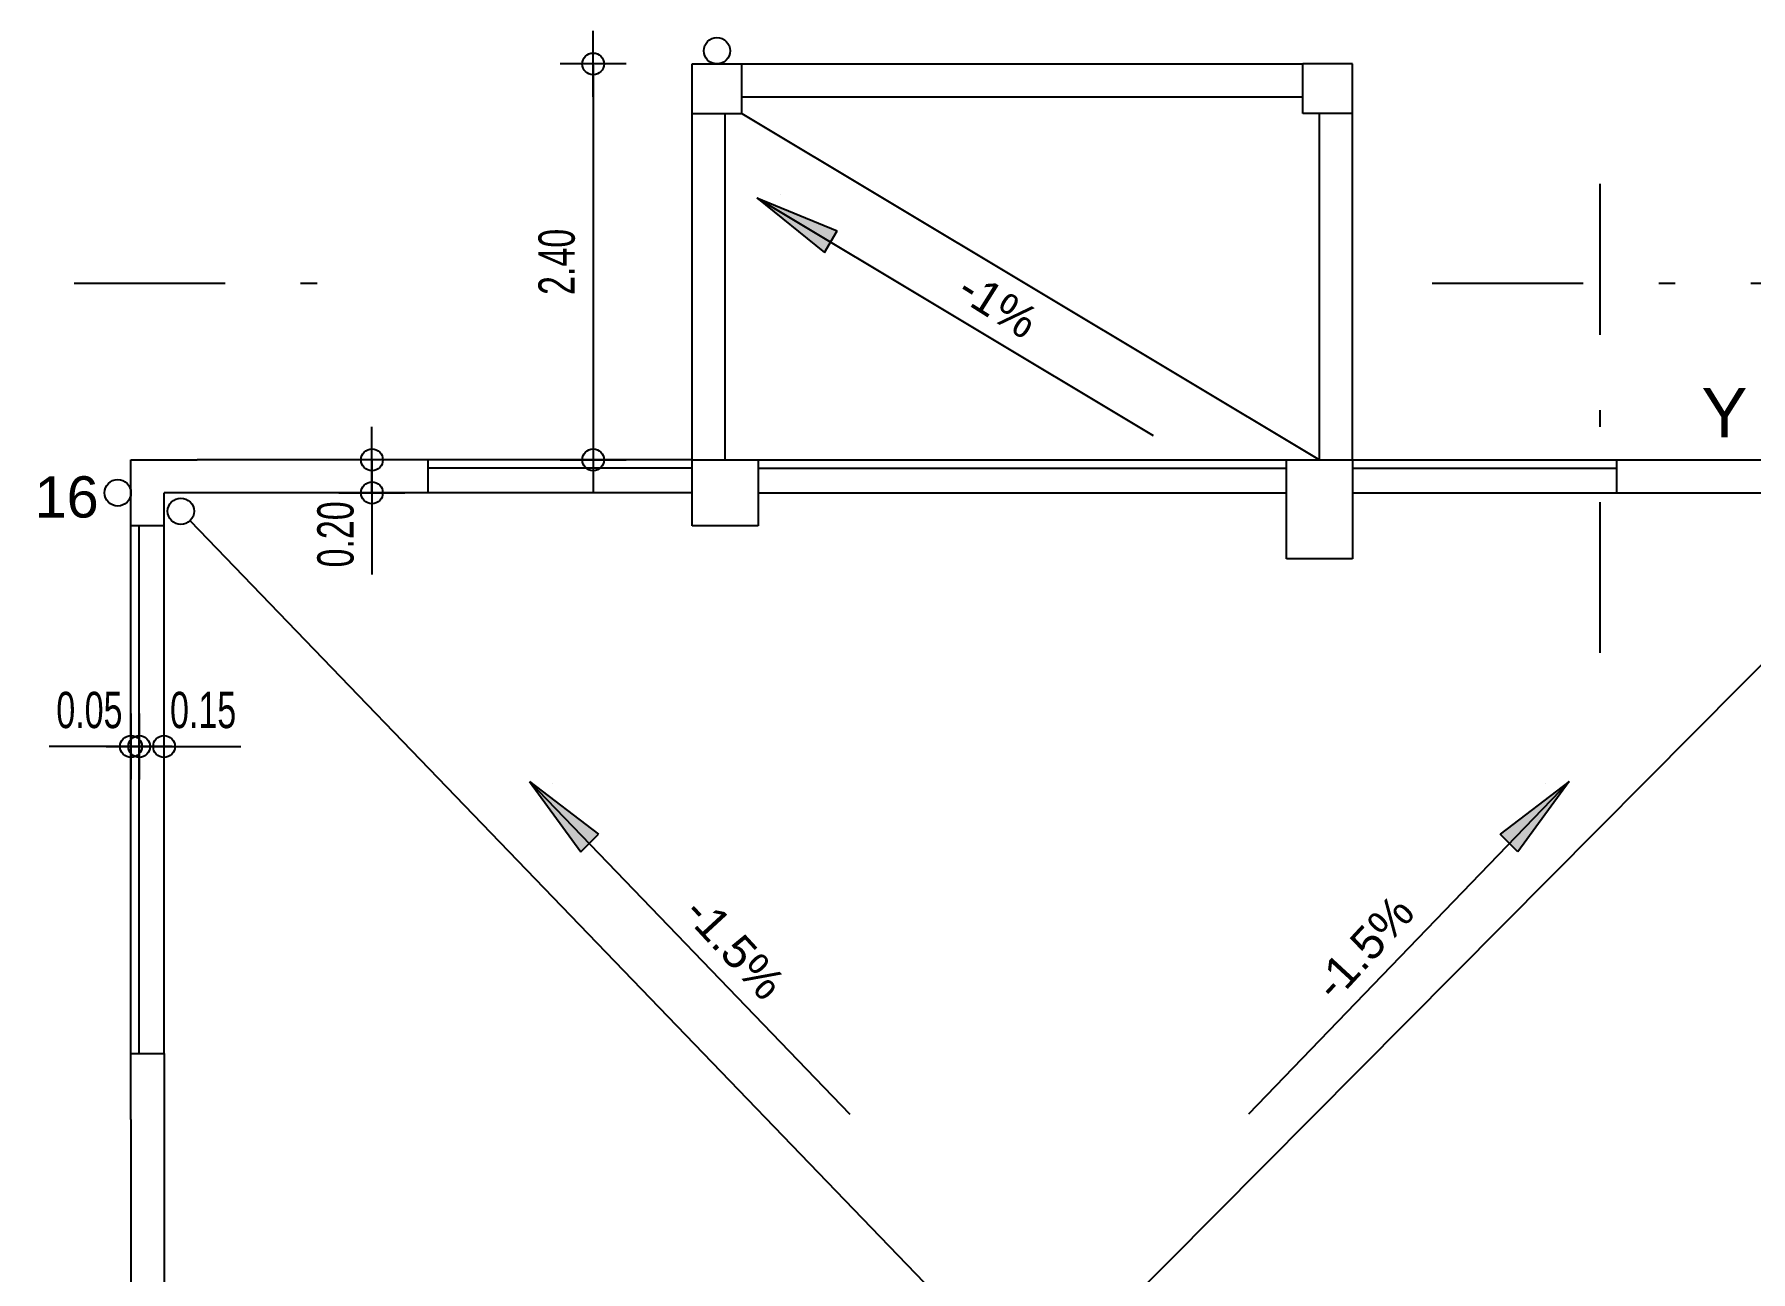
# Model space of a CAD drawing. Header units: metres. Extents: x 0 to 132, y -109 to 310.
# Drawn here: x 10.83 to 21.23, y 256.2 to 263.7 of the extents above; entities that cross this region are included whole.
import ezdxf

# ---------------------------------------------------------------- set-up
doc = ezdxf.new("R2010")
doc.units = ezdxf.units.M
doc.header["$LTSCALE"] = 0.036
doc.linetypes.add('DASHDOTX2', pattern=[50.8, 25.4, -12.7, 0, -12.7])
doc.layers.get('Defpoints').update_dxf_attribs({"color": 252})
doc.layers.add('arxitek doma', color=254, linetype='Continuous')
doc.layers.add('DIMBLK', color=252, linetype='Continuous')
doc.styles.add('COMU-C', font='ugcompl.shx', dxfattribs={"width": 0.7})
doc.styles.add('COMU-N', font='arial.ttf')
doc.styles.get("Standard").update_dxf_attribs({"font": 'arial.ttf'})
doc.dimstyles.new('Copy of CADWDOT', dxfattribs={"dimscale": 0.1, "dimtxt": 2.2, "dimasz": 0.08, "dimexe": 2, "dimexo": 0, "dimgap": 0.09, "dimtad": 0, "dimrnd": 0.001, "dimzin": 0, "dimdsep": 46, "dimtxsty": 'COMU-C', "dimblk": 'ARTDIM', "dimcen": 0, "dimdle": 0.05, "dimse1": 1, "dimse2": 1, "dimclrd": 11, "dimclrt": 11, "dimadec": 0, "dimazin": 0, "dimtfac": 1, "dimtmove": 0, "dimatfit": 3, "dimldrblk": 'ARTDIM', "dimfxl": 1, "dimtvp": 0.9999, "dimtolj": 1, "dimtzin": 0, "dimarcsym": 0})

# ---------------------------------------------------------------- blocks, each defined once
blk = doc.blocks.new('ARTDIM')
at = {"layer": 'DIMBLK'}
for p, q in [((0, -24.9975), (0, 24.9975)), ((-24.9975, 0), (24.9975, 0))]:
    blk.add_line(p, q, dxfattribs=at)
blk.add_circle((0, 0), 8.25, dxfattribs=at)
blk = doc.blocks.new('*D1045')
at = {"layer": 'arxitek doma', "color": 11, "lineweight": -2}
blk.add_line((8.997, 264.816), (8.997, 261.232), dxfattribs=at)
at = {"layer": 'Defpoints', "color": 0, "transparency": 16777216}
for p in [(11.418, 264.824), (8.997, 261.224), (11.418, 261.224)]:
    blk.add_point(p, dxfattribs=at)
at = {"layer": 'arxitek doma', "color": 11, "lineweight": -2, "xscale": 0.008, "yscale": 0.008, "zscale": 0.008}
for p, rotation in [((8.997, 264.824), 90), ((8.997, 261.224), 270)]:
    blk.add_blockref('ARTDIM', p, dxfattribs=dict(at, rotation=rotation))
at = {"layer": 'arxitek doma', "color": 11, "insert": (8.777, 263.024), "char_height": 0.22, "attachment_point": 5, "rotation": 90, "style": 'COMU-C'}
blk.add_mtext('\\A1;3.60', dxfattribs=at)
blk = doc.blocks.new('*D1155')
at = {"layer": 'arxitek doma', "color": 11, "lineweight": -2}
blk.add_line((14.218, 263.516), (14.218, 261.132), dxfattribs=at)
at = {"layer": 'Defpoints', "color": 0, "transparency": 16777216}
for p in [(14.818, 263.524), (14.218, 261.124), (14.818, 261.124)]:
    blk.add_point(p, dxfattribs=at)
at = {"layer": 'arxitek doma', "color": 11, "lineweight": -2, "xscale": 0.008, "yscale": 0.008, "zscale": 0.008}
for p, rotation in [((14.218, 263.524), 90), ((14.218, 261.124), 270)]:
    blk.add_blockref('ARTDIM', p, dxfattribs=dict(at, rotation=rotation))
at = {"layer": 'arxitek doma', "color": 11, "insert": (13.998, 262.324), "char_height": 0.22, "attachment_point": 5, "rotation": 90, "style": 'COMU-C'}
blk.add_mtext('\\A1;2.40', dxfattribs=at)
blk = doc.blocks.new('*D1156')
at = {"layer": 'arxitek doma', "color": 11, "lineweight": -2}
for p, q in [((11.418, 259.386), (10.923, 259.386)), ((11.46, 259.386), (11.426, 259.386))]:
    blk.add_line(p, q, dxfattribs=at)
at = {"layer": 'Defpoints', "color": 0, "transparency": 16777216}
for p in [(11.418, 259.386), (11.418, 259.324), (11.468, 259.124)]:
    blk.add_point(p, dxfattribs=at)
at = {"layer": 'arxitek doma', "color": 11, "lineweight": -2, "xscale": 0.008, "yscale": 0.008, "zscale": 0.008, "rotation": 180}
blk.add_blockref('ARTDIM', (11.418, 259.386), dxfattribs=at)
at = {"layer": 'arxitek doma', "color": 11, "lineweight": -2, "xscale": 0.008, "yscale": 0.008, "zscale": 0.008}
blk.add_blockref('ARTDIM', (11.468, 259.386), dxfattribs=at)
at = {"layer": 'arxitek doma', "color": 11, "insert": (11.166, 259.606), "char_height": 0.22, "attachment_point": 5, "style": 'COMU-C'}
blk.add_mtext('\\A1;0.05', dxfattribs=at)
blk = doc.blocks.new('*D1157')
at = {"layer": 'arxitek doma', "color": 11, "lineweight": -2}
for p, q in [((11.476, 259.386), (11.61, 259.386)), ((11.618, 259.386), (12.084, 259.386))]:
    blk.add_line(p, q, dxfattribs=at)
at = {"layer": 'Defpoints', "color": 0, "transparency": 16777216}
for p in [(11.468, 260.724), (11.618, 260.724), (11.618, 259.386)]:
    blk.add_point(p, dxfattribs=at)
at = {"layer": 'arxitek doma', "color": 11, "lineweight": -2, "xscale": 0.008, "yscale": 0.008, "zscale": 0.008, "rotation": 180}
blk.add_blockref('ARTDIM', (11.468, 259.386), dxfattribs=at)
at = {"layer": 'arxitek doma', "color": 11, "lineweight": -2, "xscale": 0.008, "yscale": 0.008, "zscale": 0.008}
blk.add_blockref('ARTDIM', (11.618, 259.386), dxfattribs=at)
at = {"layer": 'arxitek doma', "color": 11, "insert": (11.855, 259.606), "char_height": 0.22, "attachment_point": 5, "style": 'COMU-C'}
blk.add_mtext('\\A1;0.15', dxfattribs=at)
blk = doc.blocks.new('*D1158')
at = {"layer": 'arxitek doma', "color": 11, "lineweight": -2}
for p, q in [((12.878, 261.116), (12.878, 260.932)), ((12.878, 260.924), (12.878, 260.428))]:
    blk.add_line(p, q, dxfattribs=at)
at = {"layer": 'Defpoints', "color": 0, "transparency": 16777216}
for p in [(13.318, 261.124), (12.878, 260.924), (13.318, 260.924)]:
    blk.add_point(p, dxfattribs=at)
at = {"layer": 'arxitek doma', "color": 11, "lineweight": -2, "xscale": 0.008, "yscale": 0.008, "zscale": 0.008}
for p, rotation in [((12.878, 261.124), 90), ((12.878, 260.924), 270)]:
    blk.add_blockref('ARTDIM', p, dxfattribs=dict(at, rotation=rotation))
at = {"layer": 'arxitek doma', "color": 11, "insert": (12.658, 260.672), "char_height": 0.22, "attachment_point": 5, "rotation": 90, "style": 'COMU-C'}
blk.add_mtext('\\A1;0.20', dxfattribs=at)

msp = doc.modelspace()

# ---------------------------------------------------------------- hatches: boundary and pattern name
at = {"layer": 'arxitek doma'}
h = msp.add_hatch(color=256, dxfattribs=at)
h.paths.add_polyline_path([(15.657, 262.443), (15.62, 262.381), (15.208, 262.712), (15.209, 262.712)])
h.paths.add_polyline_path([(15.209, 262.712), (15.209, 262.712), (15.696, 262.512), (15.657, 262.443)])
h = msp.add_hatch(color=256, dxfattribs=at)
h.paths.add_polyline_path([(14.194, 258.798), (14.143, 258.747), (13.831, 259.175), (13.832, 259.174)])
h.paths.add_polyline_path([(13.832, 259.174), (13.832, 259.174), (14.25, 258.854), (14.194, 258.798)])
h = msp.add_hatch(color=256, dxfattribs=at)
h.paths.add_polyline_path([(19.768, 258.798), (19.82, 258.747), (20.131, 259.175), (20.131, 259.174)])
h.paths.add_polyline_path([(20.131, 259.174), (20.131, 259.174), (19.712, 258.854), (19.768, 258.798)])

# ---------------------------------------------------------------- linework, layer by layer
for p, q in [((14.818, 263.524), (15.118, 263.524)), ((14.818, 263.224), (14.818, 263.524)), ((15.118, 263.524), (18.518, 263.524)), ((15.118, 263.224), (15.118, 263.524)), ((18.518, 263.224), (18.518, 263.524)), ((18.818, 263.524), (18.518, 263.524)), ((18.818, 263.224), (18.818, 263.524)), ((15.118, 263.324), (18.518, 263.324)), ((14.818, 261.124), (14.818, 263.224)), ((14.818, 263.224), (15.118, 263.224)), ((15.018, 261.124), (15.018, 263.224)), ((15.118, 263.224), (18.618, 261.124)), ((18.818, 263.224), (18.518, 263.224)), ((18.618, 261.124), (18.618, 263.224)), ((18.818, 261.124), (18.818, 263.224)), ((15.209, 262.712), (15.696, 262.512)), ((15.209, 262.712), (15.62, 262.381)), ((15.209, 262.712), (17.61, 261.272)), ((15.351, 262.734), (15.351, 262.734)), ((15.62, 262.381), (15.696, 262.512)), ((11.418, 261.124), (11.818, 261.124)), ((11.418, 257.524), (11.418, 261.124)), ((14.818, 261.124), (11.818, 261.124)), ((13.218, 260.924), (13.218, 261.124)), ((14.818, 260.824), (14.818, 261.124)), ((14.818, 260.724), (14.818, 261.124)), ((14.818, 261.124), (15.218, 261.124)), ((15.218, 261.124), (15.218, 260.724)), ((15.218, 261.124), (18.418, 261.124)), ((18.418, 260.524), (18.418, 261.124)), ((18.418, 261.124), (18.818, 261.124)), ((18.818, 261.124), (18.818, 260.524)), ((18.818, 261.124), (22.418, 261.124)), ((20.418, 261.124), (20.418, 260.924)), ((14.818, 261.074), (13.218, 261.074)), ((15.218, 261.074), (18.418, 261.074)), ((18.818, 261.074), (20.418, 261.074)), ((11.618, 257.524), (11.618, 260.924)), ((14.818, 260.924), (11.618, 260.924)), ((15.218, 260.924), (18.418, 260.924)), ((18.818, 260.924), (22.418, 260.924)), ((11.618, 260.724), (11.418, 260.724)), ((11.468, 257.524), (11.468, 260.724)), ((11.777, 260.755), (21.849, 250.298)), ((22.162, 260.755), (11.777, 250.293)), ((15.218, 260.724), (14.818, 260.724)), ((18.818, 260.524), (18.418, 260.524)), ((13.832, 259.174), (15.774, 257.158)), ((13.832, 259.174), (14.143, 258.747)), ((13.832, 259.174), (14.25, 258.854)), ((13.974, 259.159), (13.974, 259.159)), ((20.131, 259.174), (18.188, 257.158)), ((20.131, 259.174), (19.712, 258.854)), ((20.131, 259.174), (19.82, 258.747)), ((19.988, 259.159), (19.988, 259.159)), ((14.143, 258.747), (14.25, 258.854)), ((19.82, 258.747), (19.712, 258.854)), ((11.418, 257.124), (11.418, 257.524)), ((11.418, 257.524), (11.618, 257.524)), ((11.618, 257.524), (11.618, 250.124)), ((11.418, 257.124), (11.418, 250.324))]:
    msp.add_line(p, q, dxfattribs=at)
at = {"layer": 'arxitek doma', "linetype": 'DASHDOTX2'}
for p, q in [((20.318, 259.953), (20.318, 263.152)), ((11.074, 262.194), (12.816, 262.194)), ((19.302, 262.194), (23.299, 262.194))]:
    msp.add_line(p, q, dxfattribs=at)
at = {"layer": 'arxitek doma'}
for centre in [(14.968, 263.604), (11.338, 260.924), (11.72, 260.812)]:
    msp.add_circle(centre, 0.08, dxfattribs=at)

# ---------------------------------------------------------------- texts
at = {"layer": 'arxitek doma', "style": 'COMU-N'}
for s, height, p in [('Υ', 0.3, (20.932, 261.26)), ('16', 0.25, (10.834, 260.774))]:
    msp.add_text(s, height=height, dxfattribs=at).set_placement(p)
at = {"layer": 'arxitek doma', "char_height": 0.2, "attachment_point": 5}
for s, insert, rotation in [('{\\fArial|b0|i0|c161|p2;-\\fArial|b0|i0|c0|p2;1\\fArial|b0|i0|c161|p2;%}', (16.672, 262.064), 327.79), ('{\\fArial|b0|i0|c161|p2;-\\fArial|b0|i0|c0|p2;1.5\\fArial|b0|i0|c161|p2;%}', (15.075, 258.167), 312.68), ('{\\fArial|b0|i0|c161|p2;-\\fArial|b0|i0|c0|p2;1.5\\fArial|b0|i0|c161|p2;%}', (18.887, 258.167), 47.32)]:
    msp.add_mtext(s, dxfattribs=dict(at, insert=insert, rotation=rotation))

# ---------------------------------------------------------------- dimensions: what is measured, and where the dimension line sits
at = {"layer": 'arxitek doma'}
for base, p1, p2, picture, middle in [((8.997, 261.224), (11.418, 264.824), (11.418, 261.224), '*D1045', (8.777, 263.024)), ((14.218, 261.124), (14.818, 263.524), (14.818, 261.124), '*D1155', (13.998, 262.324)), ((12.878, 260.924), (13.318, 261.124), (13.318, 260.924), '*D1158', (12.658, 260.672))]:
    dim = msp.add_linear_dim(base=base, p1=p1, p2=p2, angle=90, dimstyle='Copy of CADWDOT', dxfattribs=at)
    dim.commit()
    dim.dimension.update_dxf_attribs({"geometry": picture, "text_midpoint": middle})
for base, p1, p2, picture, middle in [((11.618, 259.386), (11.468, 260.724), (11.618, 260.724), '*D1157', (11.855, 259.606)), ((11.418, 259.386), (11.468, 259.124), (11.418, 259.324), '*D1156', (11.166, 259.606))]:
    dim = msp.add_linear_dim(base=base, p1=p1, p2=p2, dimstyle='Copy of CADWDOT', dxfattribs=at)
    dim.commit()
    dim.dimension.update_dxf_attribs({"geometry": picture, "text_midpoint": middle})

doc.saveas('drawing.dxf')
